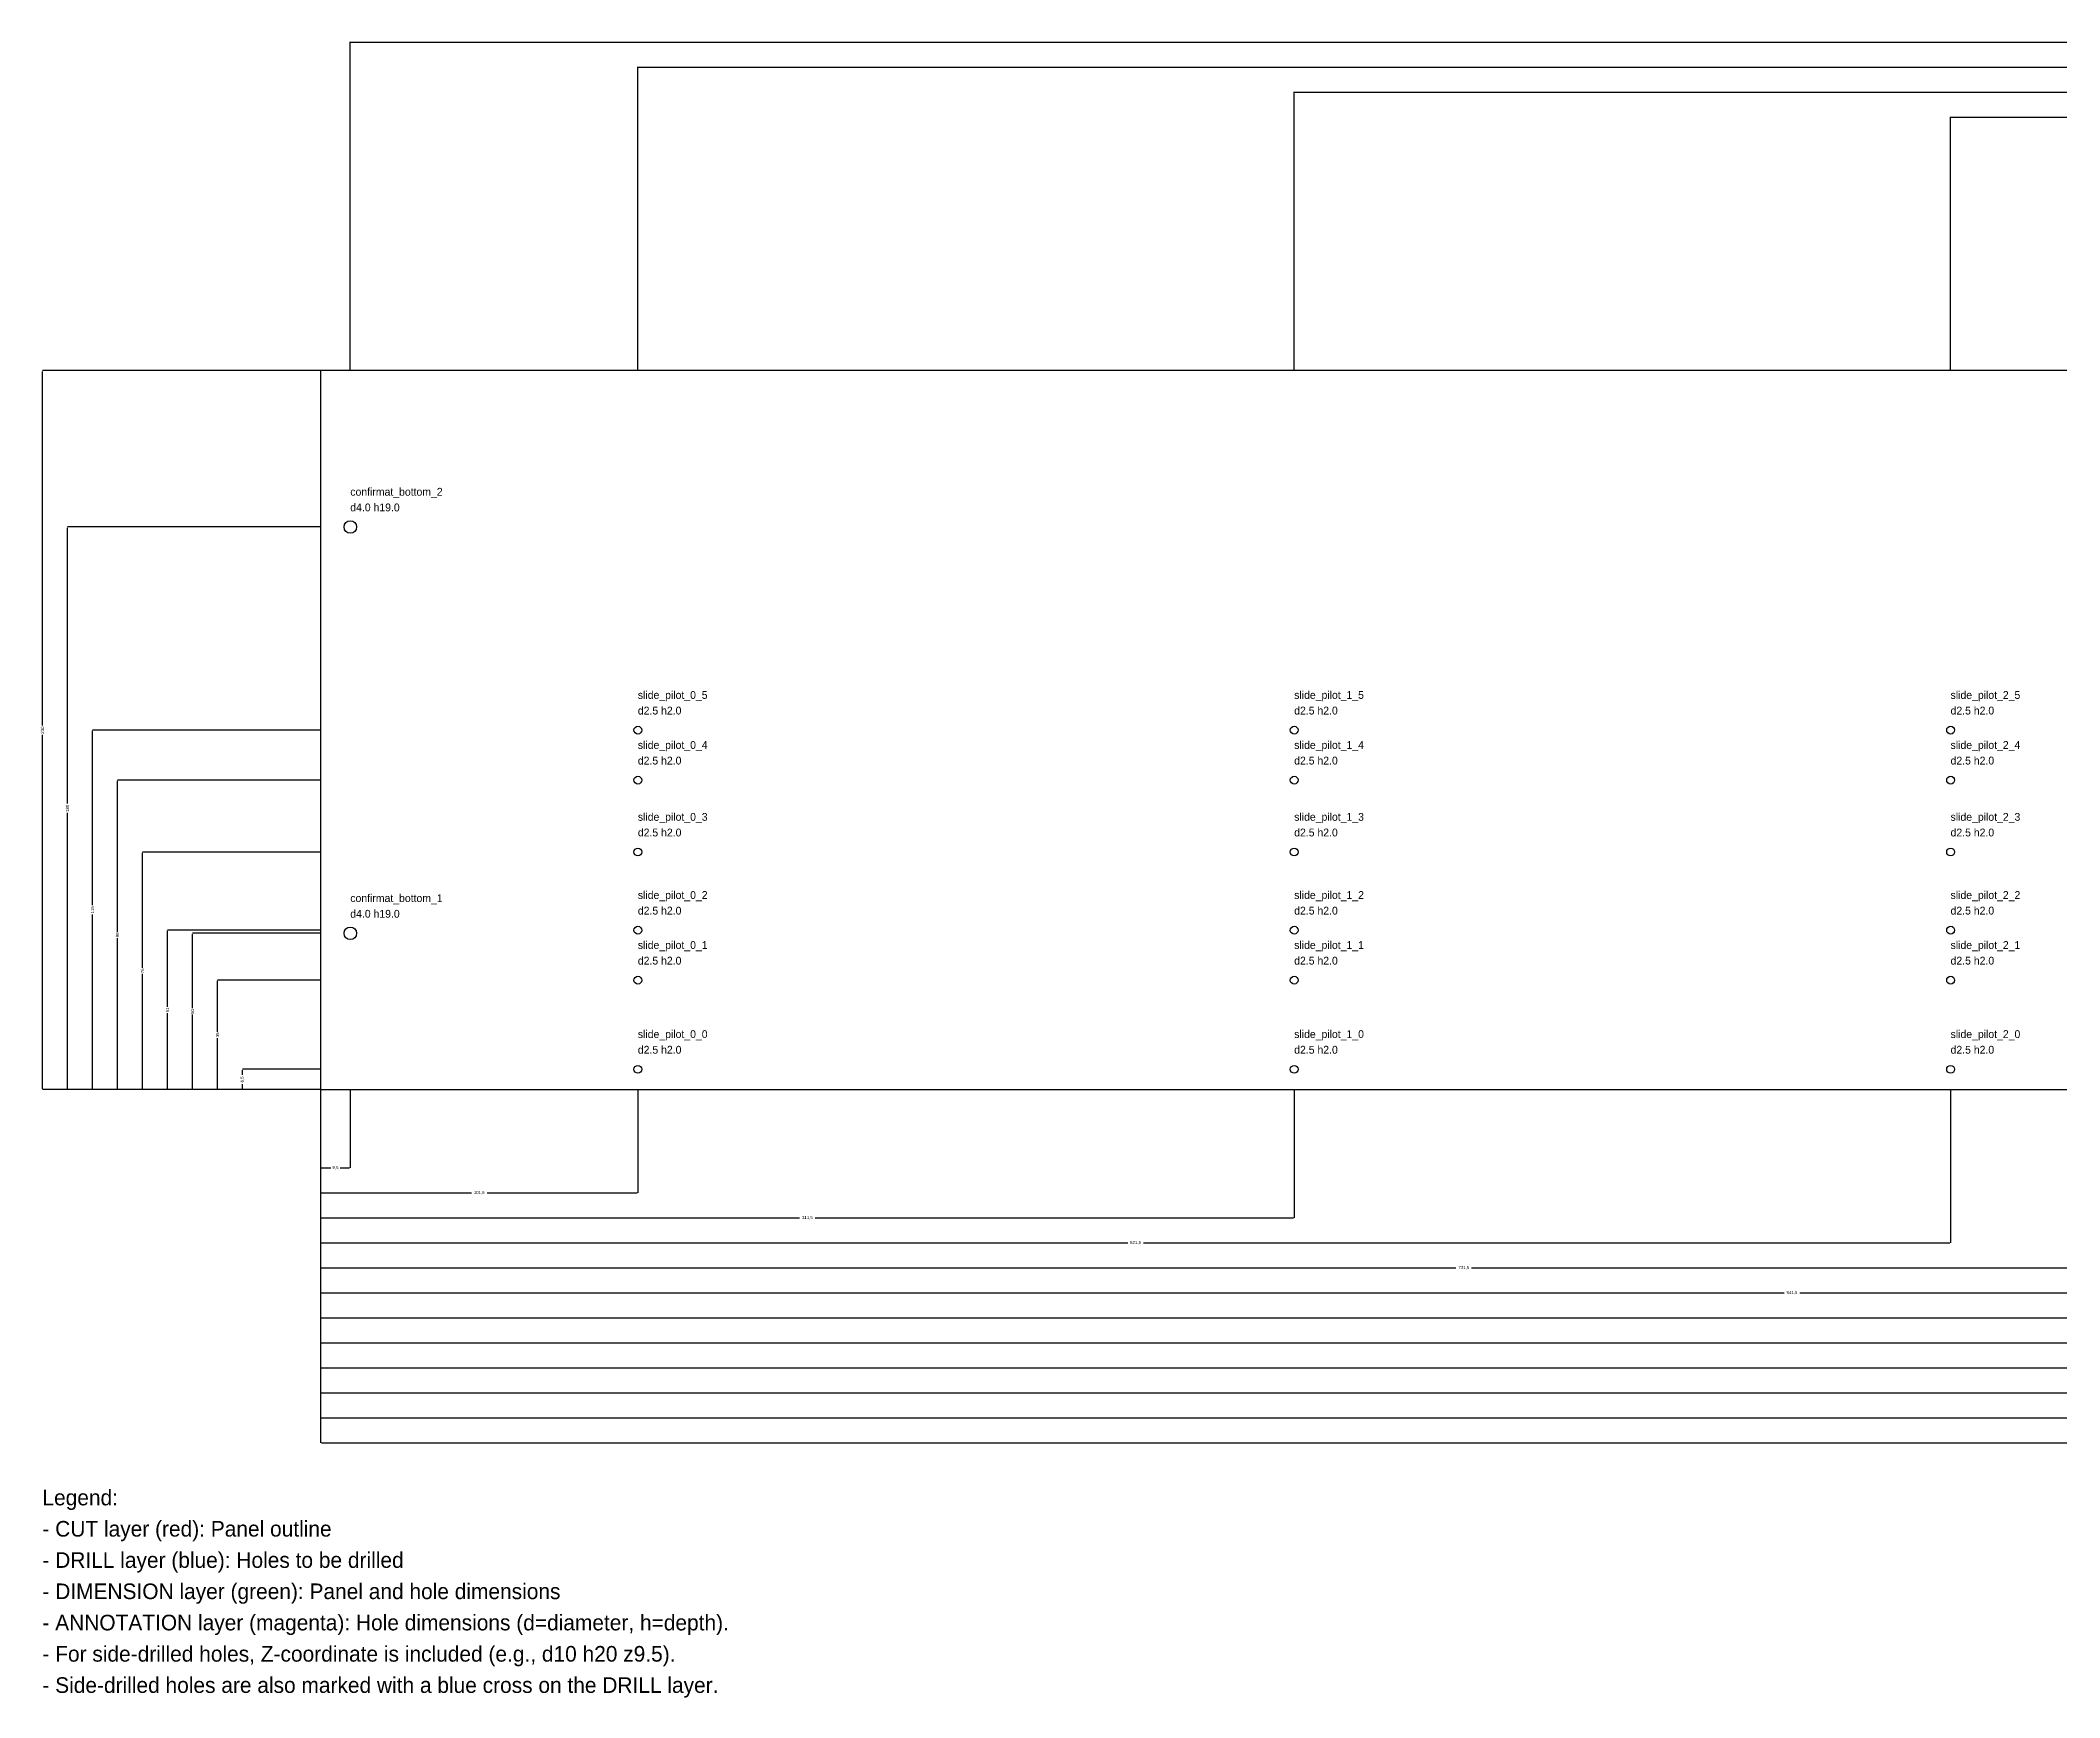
# Model space of a CAD drawing. Header units: millimetres. Extents: x -90 to 2551, y -195 to 364.
# Drawn here: x -90 to 556, y -195 to 336 of the extents above; entities that cross this region are included whole.
import ezdxf

# ---------------------------------------------------------------- set-up
doc = ezdxf.new("R2010")
doc.units = ezdxf.units.MM
for name, color, linetype in [('ANNOTATION', 6, 'Continuous'), ('CUT', 1, 'Continuous'), ('DIMENSION', 3, 'Continuous')]:
    doc.layers.add(name, color=color, linetype=linetype)
doc.dimstyles.get("Standard").update_dxf_attribs({"dimtxt": 2.5, "dimasz": 2.5, "dimexe": 1.25, "dimexo": 0.625, "dimtad": 1, "dimtxsty": 'Standard', "dimcen": 2.5, "dimazin": 3, "dimtfac": 1, "dimtmove": 0, "dimatfit": 3})

# ---------------------------------------------------------------- blocks, each defined once
blk = doc.blocks.new('_CLOSEDFILLED')
at = {"color": 0, "linetype": 'ByBlock'}
blk.add_solid([(-1, 0.2), (0, 0), (-1, -0.2)], dxfattribs=at)
blk = doc.blocks.new('*D0')
for p, q in [((0, 0), (0, -25)), ((9.5, 0), (9.5, -25)), ((0.25, -25), (3.25, -25)), ((6.25, -25), (9.25, -25))]:
    blk.add_line(p, q)
at = {"layer": 'Defpoints'}
for p in [(0, 0), (9.5, 0), (0, -25)]:
    blk.add_point(p, dxfattribs=at)
at = {"layer": 'DIMENSION', "xscale": 0.25, "yscale": 0.25, "rotation": 180}
blk.add_blockref('_CLOSEDFILLED', (0, -25), dxfattribs=at)
at = {"layer": 'DIMENSION', "xscale": 0.25, "yscale": 0.25}
blk.add_blockref('_CLOSEDFILLED', (9.5, -25), dxfattribs=at)
at = {"layer": 'DIMENSION', "insert": (4.75, -25), "char_height": 1, "attachment_point": 5}
blk.add_mtext('9,5', dxfattribs=at)
blk = doc.blocks.new('*D2')
for p, q in [((0, 0), (0, -33)), ((101.5, 0), (101.5, -33)), ((0.25, -33), (48.25, -33)), ((53.25, -33), (101.25, -33))]:
    blk.add_line(p, q)
at = {"layer": 'Defpoints'}
for p in [(0, 0), (101.5, 0), (0, -33)]:
    blk.add_point(p, dxfattribs=at)
at = {"layer": 'DIMENSION', "xscale": 0.25, "yscale": 0.25, "rotation": 180}
blk.add_blockref('_CLOSEDFILLED', (0, -33), dxfattribs=at)
at = {"layer": 'DIMENSION', "xscale": 0.25, "yscale": 0.25}
blk.add_blockref('_CLOSEDFILLED', (101.5, -33), dxfattribs=at)
at = {"layer": 'DIMENSION', "insert": (50.75, -33), "char_height": 1, "attachment_point": 5}
blk.add_mtext('101,5', dxfattribs=at)
blk = doc.blocks.new('*D3')
for p, q in [((0, 0), (0, -41)), ((311.5, 0), (311.5, -41)), ((0.25, -41), (153.25, -41)), ((158.25, -41), (311.25, -41))]:
    blk.add_line(p, q)
at = {"layer": 'Defpoints'}
for p in [(0, 0), (311.5, 0), (0, -41)]:
    blk.add_point(p, dxfattribs=at)
at = {"layer": 'DIMENSION', "xscale": 0.25, "yscale": 0.25, "rotation": 180}
blk.add_blockref('_CLOSEDFILLED', (0, -41), dxfattribs=at)
at = {"layer": 'DIMENSION', "xscale": 0.25, "yscale": 0.25}
blk.add_blockref('_CLOSEDFILLED', (311.5, -41), dxfattribs=at)
at = {"layer": 'DIMENSION', "insert": (155.75, -41), "char_height": 1, "attachment_point": 5}
blk.add_mtext('311,5', dxfattribs=at)
blk = doc.blocks.new('*D4')
for p, q in [((0, 0), (0, -49)), ((521.5, 0), (521.5, -49)), ((0.25, -49), (258.25, -49)), ((263.25, -49), (521.25, -49))]:
    blk.add_line(p, q)
at = {"layer": 'Defpoints'}
for p in [(0, 0), (521.5, 0), (0, -49)]:
    blk.add_point(p, dxfattribs=at)
at = {"layer": 'DIMENSION', "xscale": 0.25, "yscale": 0.25, "rotation": 180}
blk.add_blockref('_CLOSEDFILLED', (0, -49), dxfattribs=at)
at = {"layer": 'DIMENSION', "xscale": 0.25, "yscale": 0.25}
blk.add_blockref('_CLOSEDFILLED', (521.5, -49), dxfattribs=at)
at = {"layer": 'DIMENSION', "insert": (260.75, -49), "char_height": 1, "attachment_point": 5}
blk.add_mtext('521,5', dxfattribs=at)
blk = doc.blocks.new('*D5')
for p, q in [((0, 0), (0, -57)), ((731.5, 0), (731.5, -57)), ((0.25, -57), (363.25, -57)), ((368.25, -57), (731.25, -57))]:
    blk.add_line(p, q)
at = {"layer": 'Defpoints'}
for p in [(0, 0), (731.5, 0), (0, -57)]:
    blk.add_point(p, dxfattribs=at)
at = {"layer": 'DIMENSION', "xscale": 0.25, "yscale": 0.25, "rotation": 180}
blk.add_blockref('_CLOSEDFILLED', (0, -57), dxfattribs=at)
at = {"layer": 'DIMENSION', "xscale": 0.25, "yscale": 0.25}
blk.add_blockref('_CLOSEDFILLED', (731.5, -57), dxfattribs=at)
at = {"layer": 'DIMENSION', "insert": (365.75, -57), "char_height": 1, "attachment_point": 5}
blk.add_mtext('731,5', dxfattribs=at)
blk = doc.blocks.new('*D6')
for p, q in [((0, 0), (0, -65)), ((941.5, 0), (941.5, -65)), ((0.25, -65), (468.25, -65)), ((473.25, -65), (941.25, -65))]:
    blk.add_line(p, q)
at = {"layer": 'Defpoints'}
for p in [(0, 0), (941.5, 0), (0, -65)]:
    blk.add_point(p, dxfattribs=at)
at = {"layer": 'DIMENSION', "xscale": 0.25, "yscale": 0.25, "rotation": 180}
blk.add_blockref('_CLOSEDFILLED', (0, -65), dxfattribs=at)
at = {"layer": 'DIMENSION', "xscale": 0.25, "yscale": 0.25}
blk.add_blockref('_CLOSEDFILLED', (941.5, -65), dxfattribs=at)
at = {"layer": 'DIMENSION', "insert": (470.75, -65), "char_height": 1, "attachment_point": 5}
blk.add_mtext('941,5', dxfattribs=at)
blk = doc.blocks.new('*D7')
for p, q in [((0, 0), (0, -73)), ((1151.5, 0), (1151.5, -73)), ((0.25, -73), (572.75, -73)), ((578.75, -73), (1151.25, -73))]:
    blk.add_line(p, q)
at = {"layer": 'Defpoints'}
for p in [(0, 0), (1151.5, 0), (0, -73)]:
    blk.add_point(p, dxfattribs=at)
at = {"layer": 'DIMENSION', "xscale": 0.25, "yscale": 0.25, "rotation": 180}
blk.add_blockref('_CLOSEDFILLED', (0, -73), dxfattribs=at)
at = {"layer": 'DIMENSION', "xscale": 0.25, "yscale": 0.25}
blk.add_blockref('_CLOSEDFILLED', (1151.5, -73), dxfattribs=at)
at = {"layer": 'DIMENSION', "insert": (575.75, -73), "char_height": 1, "attachment_point": 5}
blk.add_mtext('1151,5', dxfattribs=at)
blk = doc.blocks.new('*D8')
for p, q in [((0, 0), (0, -81)), ((1298.5, 0), (1298.5, -81)), ((0.25, -81), (646.25, -81)), ((652.25, -81), (1298.25, -81))]:
    blk.add_line(p, q)
at = {"layer": 'Defpoints'}
for p in [(0, 0), (1298.5, 0), (0, -81)]:
    blk.add_point(p, dxfattribs=at)
at = {"layer": 'DIMENSION', "xscale": 0.25, "yscale": 0.25, "rotation": 180}
blk.add_blockref('_CLOSEDFILLED', (0, -81), dxfattribs=at)
at = {"layer": 'DIMENSION', "xscale": 0.25, "yscale": 0.25}
blk.add_blockref('_CLOSEDFILLED', (1298.5, -81), dxfattribs=at)
at = {"layer": 'DIMENSION', "insert": (649.25, -81), "char_height": 1, "attachment_point": 5}
blk.add_mtext('1298,5', dxfattribs=at)
blk = doc.blocks.new('*D9')
for p, q in [((0, 0), (0, -89)), ((1629.17, 0), (1629.17, -89)), ((0.25, -89), (811.085, -89)), ((818.085, -89), (1628.92, -89))]:
    blk.add_line(p, q)
at = {"layer": 'Defpoints'}
for p in [(0, 0), (1629.17, 0), (0, -89)]:
    blk.add_point(p, dxfattribs=at)
at = {"layer": 'DIMENSION', "xscale": 0.25, "yscale": 0.25, "rotation": 180}
blk.add_blockref('_CLOSEDFILLED', (0, -89), dxfattribs=at)
at = {"layer": 'DIMENSION', "xscale": 0.25, "yscale": 0.25}
blk.add_blockref('_CLOSEDFILLED', (1629.17, -89), dxfattribs=at)
at = {"layer": 'DIMENSION', "insert": (814.585, -89), "char_height": 1, "attachment_point": 5}
blk.add_mtext('1629,17', dxfattribs=at)
blk = doc.blocks.new('*D10')
for p, q in [((0, 0), (0, -97)), ((1959.83, 0), (1959.83, -97)), ((0.25, -97), (976.415, -97)), ((983.415, -97), (1959.58, -97))]:
    blk.add_line(p, q)
at = {"layer": 'Defpoints'}
for p in [(0, 0), (1959.83, 0), (0, -97)]:
    blk.add_point(p, dxfattribs=at)
at = {"layer": 'DIMENSION', "xscale": 0.25, "yscale": 0.25, "rotation": 180}
blk.add_blockref('_CLOSEDFILLED', (0, -97), dxfattribs=at)
at = {"layer": 'DIMENSION', "xscale": 0.25, "yscale": 0.25}
blk.add_blockref('_CLOSEDFILLED', (1959.83, -97), dxfattribs=at)
at = {"layer": 'DIMENSION', "insert": (979.915, -97), "char_height": 1, "attachment_point": 5}
blk.add_mtext('1959,83', dxfattribs=at)
blk = doc.blocks.new('*D11')
for p, q in [((0, 0), (0, -105)), ((2290.5, 0), (2290.5, -105)), ((0.25, -105), (1142.25, -105)), ((1148.25, -105), (2290.25, -105))]:
    blk.add_line(p, q)
at = {"layer": 'Defpoints'}
for p in [(0, 0), (2290.5, 0), (0, -105)]:
    blk.add_point(p, dxfattribs=at)
at = {"layer": 'DIMENSION', "xscale": 0.25, "yscale": 0.25, "rotation": 180}
blk.add_blockref('_CLOSEDFILLED', (0, -105), dxfattribs=at)
at = {"layer": 'DIMENSION', "xscale": 0.25, "yscale": 0.25}
blk.add_blockref('_CLOSEDFILLED', (2290.5, -105), dxfattribs=at)
at = {"layer": 'DIMENSION', "insert": (1145.25, -105), "char_height": 1, "attachment_point": 5}
blk.add_mtext('2290,5', dxfattribs=at)
blk = doc.blocks.new('*D12')
for p, q in [((0, 0), (0, -113)), ((2300, 0), (2300, -113)), ((0.25, -113), (1148, -113)), ((1152, -113), (2299.75, -113))]:
    blk.add_line(p, q)
at = {"layer": 'Defpoints'}
for p in [(0, 0), (2300, 0), (0, -113)]:
    blk.add_point(p, dxfattribs=at)
at = {"layer": 'DIMENSION', "xscale": 0.25, "yscale": 0.25, "rotation": 180}
blk.add_blockref('_CLOSEDFILLED', (0, -113), dxfattribs=at)
at = {"layer": 'DIMENSION', "xscale": 0.25, "yscale": 0.25}
blk.add_blockref('_CLOSEDFILLED', (2300, -113), dxfattribs=at)
at = {"layer": 'DIMENSION', "insert": (1150, -113), "char_height": 1, "attachment_point": 5}
blk.add_mtext('2300', dxfattribs=at)
blk = doc.blocks.new('*D20')
for p, q in [((1407.75, 311), (521.25, 311)), ((521.5, 230), (521.5, 311)), ((2300.25, 311), (1413.75, 311)), ((2300, 230), (2300, 311))]:
    blk.add_line(p, q)
at = {"layer": 'Defpoints'}
for p in [(2300, 311), (521.5, 230), (2300, 230)]:
    blk.add_point(p, dxfattribs=at)
at = {"layer": 'DIMENSION', "xscale": 0.25, "yscale": 0.25}
blk.add_blockref('_CLOSEDFILLED', (521.5, 311), dxfattribs=at)
at = {"layer": 'DIMENSION', "xscale": 0.25, "yscale": 0.25, "rotation": 180}
blk.add_blockref('_CLOSEDFILLED', (2300, 311), dxfattribs=at)
at = {"layer": 'DIMENSION', "insert": (1410.75, 311), "char_height": 1, "attachment_point": 5}
blk.add_mtext('1778,5', dxfattribs=at)
blk = doc.blocks.new('*D21')
for p, q in [((1302.75, 319), (311.25, 319)), ((311.5, 230), (311.5, 319)), ((2300.25, 319), (1308.75, 319)), ((2300, 230), (2300, 319))]:
    blk.add_line(p, q)
at = {"layer": 'Defpoints'}
for p in [(2300, 319), (311.5, 230), (2300, 230)]:
    blk.add_point(p, dxfattribs=at)
at = {"layer": 'DIMENSION', "xscale": 0.25, "yscale": 0.25}
blk.add_blockref('_CLOSEDFILLED', (311.5, 319), dxfattribs=at)
at = {"layer": 'DIMENSION', "xscale": 0.25, "yscale": 0.25, "rotation": 180}
blk.add_blockref('_CLOSEDFILLED', (2300, 319), dxfattribs=at)
at = {"layer": 'DIMENSION', "insert": (1305.75, 319), "char_height": 1, "attachment_point": 5}
blk.add_mtext('1988,5', dxfattribs=at)
blk = doc.blocks.new('*D22')
for p, q in [((1197.75, 327), (101.25, 327)), ((101.5, 230), (101.5, 327)), ((2300.25, 327), (1203.75, 327)), ((2300, 230), (2300, 327))]:
    blk.add_line(p, q)
at = {"layer": 'Defpoints'}
for p in [(2300, 327), (101.5, 230), (2300, 230)]:
    blk.add_point(p, dxfattribs=at)
at = {"layer": 'DIMENSION', "xscale": 0.25, "yscale": 0.25}
blk.add_blockref('_CLOSEDFILLED', (101.5, 327), dxfattribs=at)
at = {"layer": 'DIMENSION', "xscale": 0.25, "yscale": 0.25, "rotation": 180}
blk.add_blockref('_CLOSEDFILLED', (2300, 327), dxfattribs=at)
at = {"layer": 'DIMENSION', "insert": (1200.75, 327), "char_height": 1, "attachment_point": 5}
blk.add_mtext('2198,5', dxfattribs=at)
blk = doc.blocks.new('*D23')
for p, q in [((1151.75, 335), (9.25, 335)), ((9.5, 230), (9.5, 335)), ((2300.25, 335), (1157.75, 335)), ((2300, 230), (2300, 335))]:
    blk.add_line(p, q)
at = {"layer": 'Defpoints'}
for p in [(2300, 335), (9.5, 230), (2300, 230)]:
    blk.add_point(p, dxfattribs=at)
at = {"layer": 'DIMENSION', "xscale": 0.25, "yscale": 0.25}
blk.add_blockref('_CLOSEDFILLED', (9.5, 335), dxfattribs=at)
at = {"layer": 'DIMENSION', "xscale": 0.25, "yscale": 0.25, "rotation": 180}
blk.add_blockref('_CLOSEDFILLED', (2300, 335), dxfattribs=at)
at = {"layer": 'DIMENSION', "insert": (1154.75, 335), "char_height": 1, "attachment_point": 5}
blk.add_mtext('2290,5', dxfattribs=at)
blk = doc.blocks.new('*D24')
for p, q in [((0, 6.5), (-25, 6.5)), ((-25, 4.75), (-25, 6.25)), ((-25, 0.25), (-25, 1.75)), ((0, 0), (-25, 0))]:
    blk.add_line(p, q)
at = {"layer": 'Defpoints'}
for p in [(0, 6.5), (-25, 0), (0, 0)]:
    blk.add_point(p, dxfattribs=at)
at = {"layer": 'DIMENSION', "xscale": 0.25, "yscale": 0.25}
for p, rotation in [((-25, 6.5), 90), ((-25, 0), 270)]:
    blk.add_blockref('_CLOSEDFILLED', p, dxfattribs=dict(at, rotation=rotation))
at = {"layer": 'DIMENSION', "insert": (-25, 3.25), "char_height": 1, "attachment_point": 5, "rotation": 90}
blk.add_mtext('6,5', dxfattribs=at)
blk = doc.blocks.new('*D25')
for p, q in [((0, 35), (-33, 35)), ((-33, 18.5), (-33, 34.75)), ((-33, 0.25), (-33, 16.5)), ((0, 0), (-33, 0))]:
    blk.add_line(p, q)
at = {"layer": 'Defpoints'}
for p in [(0, 35), (-33, 0), (0, 0)]:
    blk.add_point(p, dxfattribs=at)
at = {"layer": 'DIMENSION', "xscale": 0.25, "yscale": 0.25}
for p, rotation in [((-33, 35), 90), ((-33, 0), 270)]:
    blk.add_blockref('_CLOSEDFILLED', p, dxfattribs=dict(at, rotation=rotation))
at = {"layer": 'DIMENSION', "insert": (-33, 17.5), "char_height": 1, "attachment_point": 5, "rotation": 90}
blk.add_mtext('35', dxfattribs=at)
blk = doc.blocks.new('*D26')
for p, q in [((0, 50), (-41, 50)), ((-41, 26), (-41, 49.75)), ((-41, 0.25), (-41, 24)), ((0, 0), (-41, 0))]:
    blk.add_line(p, q)
at = {"layer": 'Defpoints'}
for p in [(0, 50), (-41, 0), (0, 0)]:
    blk.add_point(p, dxfattribs=at)
at = {"layer": 'DIMENSION', "xscale": 0.25, "yscale": 0.25}
for p, rotation in [((-41, 50), 90), ((-41, 0), 270)]:
    blk.add_blockref('_CLOSEDFILLED', p, dxfattribs=dict(at, rotation=rotation))
at = {"layer": 'DIMENSION', "insert": (-41, 25), "char_height": 1, "attachment_point": 5, "rotation": 90}
blk.add_mtext('50', dxfattribs=at)
blk = doc.blocks.new('*D27')
for p, q in [((0, 51), (-49, 51)), ((-49, 26.5), (-49, 50.75)), ((-49, 0.25), (-49, 24.5)), ((0, 0), (-49, 0))]:
    blk.add_line(p, q)
at = {"layer": 'Defpoints'}
for p in [(0, 51), (-49, 0), (0, 0)]:
    blk.add_point(p, dxfattribs=at)
at = {"layer": 'DIMENSION', "xscale": 0.25, "yscale": 0.25}
for p, rotation in [((-49, 51), 90), ((-49, 0), 270)]:
    blk.add_blockref('_CLOSEDFILLED', p, dxfattribs=dict(at, rotation=rotation))
at = {"layer": 'DIMENSION', "insert": (-49, 25.5), "char_height": 1, "attachment_point": 5, "rotation": 90}
blk.add_mtext('51', dxfattribs=at)
blk = doc.blocks.new('*D28')
for p, q in [((0, 76), (-57, 76)), ((-57, 39), (-57, 75.75)), ((-57, 0.25), (-57, 37)), ((0, 0), (-57, 0))]:
    blk.add_line(p, q)
at = {"layer": 'Defpoints'}
for p in [(0, 76), (-57, 0), (0, 0)]:
    blk.add_point(p, dxfattribs=at)
at = {"layer": 'DIMENSION', "xscale": 0.25, "yscale": 0.25}
for p, rotation in [((-57, 76), 90), ((-57, 0), 270)]:
    blk.add_blockref('_CLOSEDFILLED', p, dxfattribs=dict(at, rotation=rotation))
at = {"layer": 'DIMENSION', "insert": (-57, 38), "char_height": 1, "attachment_point": 5, "rotation": 90}
blk.add_mtext('76', dxfattribs=at)
blk = doc.blocks.new('*D29')
for p, q in [((0, 99), (-65, 99)), ((-65, 50.5), (-65, 98.75)), ((-65, 0.25), (-65, 48.5)), ((0, 0), (-65, 0))]:
    blk.add_line(p, q)
at = {"layer": 'Defpoints'}
for p in [(0, 99), (-65, 0), (0, 0)]:
    blk.add_point(p, dxfattribs=at)
at = {"layer": 'DIMENSION', "xscale": 0.25, "yscale": 0.25}
for p, rotation in [((-65, 99), 90), ((-65, 0), 270)]:
    blk.add_blockref('_CLOSEDFILLED', p, dxfattribs=dict(at, rotation=rotation))
at = {"layer": 'DIMENSION', "insert": (-65, 49.5), "char_height": 1, "attachment_point": 5, "rotation": 90}
blk.add_mtext('99', dxfattribs=at)
blk = doc.blocks.new('*D30')
for p, q in [((0, 115), (-73, 115)), ((-73, 59), (-73, 114.75)), ((-73, 0.25), (-73, 56)), ((0, 0), (-73, 0))]:
    blk.add_line(p, q)
at = {"layer": 'Defpoints'}
for p in [(0, 115), (-73, 0), (0, 0)]:
    blk.add_point(p, dxfattribs=at)
at = {"layer": 'DIMENSION', "xscale": 0.25, "yscale": 0.25}
for p, rotation in [((-73, 115), 90), ((-73, 0), 270)]:
    blk.add_blockref('_CLOSEDFILLED', p, dxfattribs=dict(at, rotation=rotation))
at = {"layer": 'DIMENSION', "insert": (-73, 57.5), "char_height": 1, "attachment_point": 5, "rotation": 90}
blk.add_mtext('115', dxfattribs=at)
blk = doc.blocks.new('*D31')
for p, q in [((0, 180), (-81, 180)), ((-81, 91.5), (-81, 179.75)), ((-81, 0.25), (-81, 88.5)), ((0, 0), (-81, 0))]:
    blk.add_line(p, q)
at = {"layer": 'Defpoints'}
for p in [(0, 180), (-81, 0), (0, 0)]:
    blk.add_point(p, dxfattribs=at)
at = {"layer": 'DIMENSION', "xscale": 0.25, "yscale": 0.25}
for p, rotation in [((-81, 180), 90), ((-81, 0), 270)]:
    blk.add_blockref('_CLOSEDFILLED', p, dxfattribs=dict(at, rotation=rotation))
at = {"layer": 'DIMENSION', "insert": (-81, 90), "char_height": 1, "attachment_point": 5, "rotation": 90}
blk.add_mtext('180', dxfattribs=at)
blk = doc.blocks.new('*D32')
for p, q in [((0, 230), (-89, 230)), ((-89, 116.5), (-89, 229.75)), ((-89, 0.25), (-89, 113.5)), ((0, 0), (-89, 0))]:
    blk.add_line(p, q)
at = {"layer": 'Defpoints'}
for p in [(0, 230), (-89, 0), (0, 0)]:
    blk.add_point(p, dxfattribs=at)
at = {"layer": 'DIMENSION', "xscale": 0.25, "yscale": 0.25}
for p, rotation in [((-89, 230), 90), ((-89, 0), 270)]:
    blk.add_blockref('_CLOSEDFILLED', p, dxfattribs=dict(at, rotation=rotation))
at = {"layer": 'DIMENSION', "insert": (-89, 115), "char_height": 1, "attachment_point": 5, "rotation": 90}
blk.add_mtext('230', dxfattribs=at)

msp = doc.modelspace()

# ---------------------------------------------------------------- linework, layer by layer
at = {"layer": 'CUT'}
for p, q in [((2300, 230), (0, 230)), ((0, 230), (0, 0)), ((7.65224, 180.765), (8.08579, 181.414)), ((8.08579, 181.414), (8.73463, 181.848)), ((8.73463, 181.848), (9.5, 182)), ((9.5, 182), (10.2654, 181.848)), ((10.2654, 181.848), (10.9142, 181.414)), ((10.9142, 181.414), (11.3478, 180.765)), ((7.5, 180), (7.65224, 180.765)), ((7.65224, 179.235), (7.5, 180)), ((8.08579, 178.586), (7.65224, 179.235)), ((8.73463, 178.152), (8.08579, 178.586)), ((9.5, 178), (8.73463, 178.152)), ((10.2654, 178.152), (9.5, 178)), ((10.9142, 178.586), (10.2654, 178.152)), ((11.3478, 179.235), (10.9142, 178.586)), ((11.3478, 180.765), (11.5, 180)), ((11.5, 180), (11.3478, 179.235)), ((100.25, 115), (100.345, 115.478)), ((100.345, 114.522), (100.25, 115)), ((100.345, 115.478), (100.616, 115.884)), ((100.616, 114.116), (100.345, 114.522)), ((100.616, 115.884), (101.022, 116.155)), ((101.022, 113.845), (100.616, 114.116)), ((101.022, 116.155), (101.5, 116.25)), ((101.5, 113.75), (101.022, 113.845)), ((101.5, 116.25), (101.978, 116.155)), ((101.978, 113.845), (101.5, 113.75)), ((101.978, 116.155), (102.384, 115.884)), ((102.384, 114.116), (101.978, 113.845)), ((102.384, 115.884), (102.655, 115.478)), ((102.655, 114.522), (102.384, 114.116)), ((102.655, 115.478), (102.75, 115)), ((102.75, 115), (102.655, 114.522)), ((310.25, 115), (310.345, 115.478)), ((310.345, 114.522), (310.25, 115)), ((310.345, 115.478), (310.616, 115.884)), ((310.616, 114.116), (310.345, 114.522)), ((310.616, 115.884), (311.022, 116.155)), ((311.022, 113.845), (310.616, 114.116)), ((311.022, 116.155), (311.5, 116.25)), ((311.5, 113.75), (311.022, 113.845)), ((311.5, 116.25), (311.978, 116.155)), ((311.978, 113.845), (311.5, 113.75)), ((311.978, 116.155), (312.384, 115.884)), ((312.384, 114.116), (311.978, 113.845)), ((312.384, 115.884), (312.655, 115.478)), ((312.655, 114.522), (312.384, 114.116)), ((312.655, 115.478), (312.75, 115)), ((312.75, 115), (312.655, 114.522)), ((520.25, 115), (520.345, 115.478)), ((520.345, 114.522), (520.25, 115)), ((520.345, 115.478), (520.616, 115.884)), ((520.616, 114.116), (520.345, 114.522)), ((520.616, 115.884), (521.022, 116.155)), ((521.022, 113.845), (520.616, 114.116)), ((521.022, 116.155), (521.5, 116.25)), ((521.5, 113.75), (521.022, 113.845)), ((521.5, 116.25), (521.978, 116.155)), ((521.978, 113.845), (521.5, 113.75)), ((521.978, 116.155), (522.384, 115.884)), ((522.384, 114.116), (521.978, 113.845)), ((522.384, 115.884), (522.655, 115.478)), ((522.655, 114.522), (522.384, 114.116)), ((522.655, 115.478), (522.75, 115)), ((522.75, 115), (522.655, 114.522)), ((100.25, 99), (100.345, 99.4784)), ((100.345, 98.5216), (100.25, 99)), ((100.345, 99.4784), (100.616, 99.8839)), ((100.616, 98.1161), (100.345, 98.5216)), ((100.616, 99.8839), (101.022, 100.155)), ((101.022, 97.8451), (100.616, 98.1161)), ((101.022, 100.155), (101.5, 100.25)), ((101.5, 97.75), (101.022, 97.8451)), ((101.5, 100.25), (101.978, 100.155)), ((101.978, 97.8451), (101.5, 97.75)), ((101.978, 100.155), (102.384, 99.8839)), ((102.384, 98.1161), (101.978, 97.8451)), ((102.384, 99.8839), (102.655, 99.4784)), ((102.655, 98.5216), (102.384, 98.1161)), ((102.655, 99.4784), (102.75, 99)), ((102.75, 99), (102.655, 98.5216)), ((310.25, 99), (310.345, 99.4784)), ((310.345, 98.5216), (310.25, 99)), ((310.345, 99.4784), (310.616, 99.8839)), ((310.616, 98.1161), (310.345, 98.5216)), ((310.616, 99.8839), (311.022, 100.155)), ((311.022, 97.8451), (310.616, 98.1161)), ((311.022, 100.155), (311.5, 100.25)), ((311.5, 97.75), (311.022, 97.8451)), ((311.5, 100.25), (311.978, 100.155)), ((311.978, 97.8451), (311.5, 97.75)), ((311.978, 100.155), (312.384, 99.8839)), ((312.384, 98.1161), (311.978, 97.8451)), ((312.384, 99.8839), (312.655, 99.4784)), ((312.655, 98.5216), (312.384, 98.1161)), ((312.655, 99.4784), (312.75, 99)), ((312.75, 99), (312.655, 98.5216)), ((520.25, 99), (520.345, 99.4784)), ((520.345, 98.5216), (520.25, 99)), ((520.345, 99.4784), (520.616, 99.8839)), ((520.616, 98.1161), (520.345, 98.5216)), ((520.616, 99.8839), (521.022, 100.155)), ((521.022, 97.8451), (520.616, 98.1161)), ((521.022, 100.155), (521.5, 100.25)), ((521.5, 97.75), (521.022, 97.8451)), ((521.5, 100.25), (521.978, 100.155)), ((521.978, 97.8451), (521.5, 97.75)), ((521.978, 100.155), (522.384, 99.8839)), ((522.384, 98.1161), (521.978, 97.8451)), ((522.384, 99.8839), (522.655, 99.4784)), ((522.655, 98.5216), (522.384, 98.1161)), ((522.655, 99.4784), (522.75, 99)), ((522.75, 99), (522.655, 98.5216)), ((100.25, 76), (100.345, 76.4784)), ((100.345, 75.5216), (100.25, 76)), ((100.345, 76.4784), (100.616, 76.8839)), ((100.616, 75.1161), (100.345, 75.5216)), ((100.616, 76.8839), (101.022, 77.1548)), ((101.022, 74.8451), (100.616, 75.1161)), ((101.022, 77.1548), (101.5, 77.25)), ((101.5, 74.75), (101.022, 74.8451)), ((101.5, 77.25), (101.978, 77.1548)), ((101.978, 74.8451), (101.5, 74.75)), ((101.978, 77.1548), (102.384, 76.8839)), ((102.384, 75.1161), (101.978, 74.8451)), ((102.384, 76.8839), (102.655, 76.4784)), ((102.655, 75.5216), (102.384, 75.1161)), ((102.655, 76.4784), (102.75, 76)), ((102.75, 76), (102.655, 75.5216)), ((310.25, 76), (310.345, 76.4784)), ((310.345, 75.5216), (310.25, 76)), ((310.345, 76.4784), (310.616, 76.8839)), ((310.616, 75.1161), (310.345, 75.5216)), ((310.616, 76.8839), (311.022, 77.1548)), ((311.022, 74.8451), (310.616, 75.1161)), ((311.022, 77.1548), (311.5, 77.25)), ((311.5, 74.75), (311.022, 74.8451)), ((311.5, 77.25), (311.978, 77.1548)), ((311.978, 74.8451), (311.5, 74.75)), ((311.978, 77.1548), (312.384, 76.8839)), ((312.384, 75.1161), (311.978, 74.8451)), ((312.384, 76.8839), (312.655, 76.4784)), ((312.655, 75.5216), (312.384, 75.1161)), ((312.655, 76.4784), (312.75, 76)), ((312.75, 76), (312.655, 75.5216)), ((520.25, 76), (520.345, 76.4784)), ((520.345, 75.5216), (520.25, 76)), ((520.345, 76.4784), (520.616, 76.8839)), ((520.616, 75.1161), (520.345, 75.5216)), ((520.616, 76.8839), (521.022, 77.1548)), ((521.022, 74.8451), (520.616, 75.1161)), ((521.022, 77.1548), (521.5, 77.25)), ((521.5, 74.75), (521.022, 74.8451)), ((521.5, 77.25), (521.978, 77.1548)), ((521.978, 74.8451), (521.5, 74.75)), ((521.978, 77.1548), (522.384, 76.8839)), ((522.384, 75.1161), (521.978, 74.8451)), ((522.384, 76.8839), (522.655, 76.4784)), ((522.655, 75.5216), (522.384, 75.1161)), ((522.655, 76.4784), (522.75, 76)), ((522.75, 76), (522.655, 75.5216)), ((8.08579, 51.4142), (8.73463, 51.8478)), ((8.73463, 51.8478), (9.5, 52)), ((9.5, 52), (10.2654, 51.8478)), ((10.2654, 51.8478), (10.9142, 51.4142)), ((100.345, 51.4784), (100.616, 51.8839)), ((100.616, 51.8839), (101.022, 52.1548)), ((101.022, 52.1548), (101.5, 52.25)), ((101.5, 52.25), (101.978, 52.1548)), ((101.978, 52.1548), (102.384, 51.8839)), ((102.384, 51.8839), (102.655, 51.4784)), ((310.345, 51.4784), (310.616, 51.8839)), ((310.616, 51.8839), (311.022, 52.1548)), ((311.022, 52.1548), (311.5, 52.25)), ((311.5, 52.25), (311.978, 52.1548)), ((311.978, 52.1548), (312.384, 51.8839)), ((312.384, 51.8839), (312.655, 51.4784)), ((520.345, 51.4784), (520.616, 51.8839)), ((520.616, 51.8839), (521.022, 52.1548)), ((521.022, 52.1548), (521.5, 52.25)), ((521.5, 52.25), (521.978, 52.1548)), ((521.978, 52.1548), (522.384, 51.8839)), ((522.384, 51.8839), (522.655, 51.4784)), ((7.5, 50), (7.65224, 50.7654)), ((7.65224, 49.2346), (7.5, 50)), ((7.65224, 50.7654), (8.08579, 51.4142)), ((8.08579, 48.5858), (7.65224, 49.2346)), ((8.73463, 48.1522), (8.08579, 48.5858)), ((9.5, 48), (8.73463, 48.1522)), ((10.2654, 48.1522), (9.5, 48)), ((10.9142, 48.5858), (10.2654, 48.1522)), ((10.9142, 51.4142), (11.3478, 50.7654)), ((11.3478, 49.2346), (10.9142, 48.5858)), ((11.3478, 50.7654), (11.5, 50)), ((11.5, 50), (11.3478, 49.2346)), ((100.25, 51), (100.345, 51.4784)), ((100.345, 50.5216), (100.25, 51)), ((100.616, 50.1161), (100.345, 50.5216)), ((101.022, 49.8451), (100.616, 50.1161)), ((101.5, 49.75), (101.022, 49.8451)), ((101.978, 49.8451), (101.5, 49.75)), ((102.384, 50.1161), (101.978, 49.8451)), ((102.655, 50.5216), (102.384, 50.1161)), ((102.655, 51.4784), (102.75, 51)), ((102.75, 51), (102.655, 50.5216)), ((310.25, 51), (310.345, 51.4784)), ((310.345, 50.5216), (310.25, 51)), ((310.616, 50.1161), (310.345, 50.5216)), ((311.022, 49.8451), (310.616, 50.1161)), ((311.5, 49.75), (311.022, 49.8451)), ((311.978, 49.8451), (311.5, 49.75)), ((312.384, 50.1161), (311.978, 49.8451)), ((312.655, 50.5216), (312.384, 50.1161)), ((312.655, 51.4784), (312.75, 51)), ((312.75, 51), (312.655, 50.5216)), ((520.25, 51), (520.345, 51.4784)), ((520.345, 50.5216), (520.25, 51)), ((520.616, 50.1161), (520.345, 50.5216)), ((521.022, 49.8451), (520.616, 50.1161)), ((521.5, 49.75), (521.022, 49.8451)), ((521.978, 49.8451), (521.5, 49.75)), ((522.384, 50.1161), (521.978, 49.8451)), ((522.655, 50.5216), (522.384, 50.1161)), ((522.655, 51.4784), (522.75, 51)), ((522.75, 51), (522.655, 50.5216)), ((100.25, 35), (100.345, 35.4784)), ((100.345, 34.5216), (100.25, 35)), ((100.345, 35.4784), (100.616, 35.8839)), ((100.616, 34.1161), (100.345, 34.5216)), ((100.616, 35.8839), (101.022, 36.1548)), ((101.022, 33.8451), (100.616, 34.1161)), ((101.022, 36.1548), (101.5, 36.25)), ((101.5, 33.75), (101.022, 33.8451)), ((101.5, 36.25), (101.978, 36.1548)), ((101.978, 33.8451), (101.5, 33.75)), ((101.978, 36.1548), (102.384, 35.8839)), ((102.384, 34.1161), (101.978, 33.8451)), ((102.384, 35.8839), (102.655, 35.4784)), ((102.655, 34.5216), (102.384, 34.1161)), ((102.655, 35.4784), (102.75, 35)), ((102.75, 35), (102.655, 34.5216)), ((310.25, 35), (310.345, 35.4784)), ((310.345, 34.5216), (310.25, 35)), ((310.345, 35.4784), (310.616, 35.8839)), ((310.616, 34.1161), (310.345, 34.5216)), ((310.616, 35.8839), (311.022, 36.1548)), ((311.022, 33.8451), (310.616, 34.1161)), ((311.022, 36.1548), (311.5, 36.25)), ((311.5, 33.75), (311.022, 33.8451)), ((311.5, 36.25), (311.978, 36.1548)), ((311.978, 33.8451), (311.5, 33.75)), ((311.978, 36.1548), (312.384, 35.8839)), ((312.384, 34.1161), (311.978, 33.8451)), ((312.384, 35.8839), (312.655, 35.4784)), ((312.655, 34.5216), (312.384, 34.1161)), ((312.655, 35.4784), (312.75, 35)), ((312.75, 35), (312.655, 34.5216)), ((520.25, 35), (520.345, 35.4784)), ((520.345, 34.5216), (520.25, 35)), ((520.345, 35.4784), (520.616, 35.8839)), ((520.616, 34.1161), (520.345, 34.5216)), ((520.616, 35.8839), (521.022, 36.1548)), ((521.022, 33.8451), (520.616, 34.1161)), ((521.022, 36.1548), (521.5, 36.25)), ((521.5, 33.75), (521.022, 33.8451)), ((521.5, 36.25), (521.978, 36.1548)), ((521.978, 33.8451), (521.5, 33.75)), ((521.978, 36.1548), (522.384, 35.8839)), ((522.384, 34.1161), (521.978, 33.8451)), ((522.384, 35.8839), (522.655, 35.4784)), ((522.655, 34.5216), (522.384, 34.1161)), ((522.655, 35.4784), (522.75, 35)), ((522.75, 35), (522.655, 34.5216)), ((100.25, 6.5), (100.345, 6.97835)), ((100.345, 6.02165), (100.25, 6.5)), ((100.345, 6.97835), (100.616, 7.38388)), ((100.616, 7.38388), (101.022, 7.65485)), ((101.022, 7.65485), (101.5, 7.75)), ((101.5, 7.75), (101.978, 7.65485)), ((101.978, 7.65485), (102.384, 7.38388)), ((102.384, 7.38388), (102.655, 6.97835)), ((102.655, 6.97835), (102.75, 6.5)), ((102.75, 6.5), (102.655, 6.02165)), ((310.25, 6.5), (310.345, 6.97835)), ((310.345, 6.02165), (310.25, 6.5)), ((310.345, 6.97835), (310.616, 7.38388)), ((310.616, 7.38388), (311.022, 7.65485)), ((311.022, 7.65485), (311.5, 7.75)), ((311.5, 7.75), (311.978, 7.65485)), ((311.978, 7.65485), (312.384, 7.38388)), ((312.384, 7.38388), (312.655, 6.97835)), ((312.655, 6.97835), (312.75, 6.5)), ((312.75, 6.5), (312.655, 6.02165)), ((520.25, 6.5), (520.345, 6.97835)), ((520.345, 6.02165), (520.25, 6.5)), ((520.345, 6.97835), (520.616, 7.38388)), ((520.616, 7.38388), (521.022, 7.65485)), ((521.022, 7.65485), (521.5, 7.75)), ((521.5, 7.75), (521.978, 7.65485)), ((521.978, 7.65485), (522.384, 7.38388)), ((522.384, 7.38388), (522.655, 6.97835)), ((522.655, 6.97835), (522.75, 6.5)), ((522.75, 6.5), (522.655, 6.02165)), ((0, 0), (2300, 0)), ((100.616, 5.61612), (100.345, 6.02165)), ((101.022, 5.34515), (100.616, 5.61612)), ((101.5, 5.25), (101.022, 5.34515)), ((101.978, 5.34515), (101.5, 5.25)), ((102.384, 5.61612), (101.978, 5.34515)), ((102.655, 6.02165), (102.384, 5.61612)), ((310.616, 5.61612), (310.345, 6.02165)), ((311.022, 5.34515), (310.616, 5.61612)), ((311.5, 5.25), (311.022, 5.34515)), ((311.978, 5.34515), (311.5, 5.25)), ((312.384, 5.61612), (311.978, 5.34515)), ((312.655, 6.02165), (312.384, 5.61612)), ((520.616, 5.61612), (520.345, 6.02165)), ((521.022, 5.34515), (520.616, 5.61612)), ((521.5, 5.25), (521.022, 5.34515)), ((521.978, 5.34515), (521.5, 5.25)), ((522.384, 5.61612), (521.978, 5.34515)), ((522.655, 6.02165), (522.384, 5.61612))]:
    msp.add_line(p, q, dxfattribs=at)

# ---------------------------------------------------------------- texts
at = {"layer": 'ANNOTATION'}
for s, height, p in [('d4.0 h19.0', 2.5, (9.5, 185)), ('confirmat_bottom_2', 2.5, (9.5, 190)), ('slide_pilot_0_5', 2.5, (101.5, 125)), ('slide_pilot_1_5', 2.5, (311.5, 125)), ('slide_pilot_2_5', 2.5, (521.5, 125)), ('d2.5 h2.0', 2.5, (101.5, 120)), ('d2.5 h2.0', 2.5, (311.5, 120)), ('d2.5 h2.0', 2.5, (521.5, 120)), ('slide_pilot_0_4', 2.5, (101.5, 109)), ('slide_pilot_1_4', 2.5, (311.5, 109)), ('slide_pilot_2_4', 2.5, (521.5, 109)), ('d2.5 h2.0', 2.5, (101.5, 104)), ('d2.5 h2.0', 2.5, (311.5, 104)), ('d2.5 h2.0', 2.5, (521.5, 104)), ('slide_pilot_0_3', 2.5, (101.5, 86)), ('slide_pilot_1_3', 2.5, (311.5, 86)), ('slide_pilot_2_3', 2.5, (521.5, 86)), ('d2.5 h2.0', 2.5, (101.5, 81)), ('d2.5 h2.0', 2.5, (311.5, 81)), ('d2.5 h2.0', 2.5, (521.5, 81)), ('confirmat_bottom_1', 2.5, (9.5, 60)), ('slide_pilot_0_2', 2.5, (101.5, 61)), ('d2.5 h2.0', 2.5, (101.5, 56)), ('slide_pilot_1_2', 2.5, (311.5, 61)), ('d2.5 h2.0', 2.5, (311.5, 56)), ('slide_pilot_2_2', 2.5, (521.5, 61)), ('d2.5 h2.0', 2.5, (521.5, 56)), ('d4.0 h19.0', 2.5, (9.5, 55)), ('slide_pilot_0_1', 2.5, (101.5, 45)), ('slide_pilot_1_1', 2.5, (311.5, 45)), ('slide_pilot_2_1', 2.5, (521.5, 45)), ('d2.5 h2.0', 2.5, (101.5, 40)), ('d2.5 h2.0', 2.5, (311.5, 40)), ('d2.5 h2.0', 2.5, (521.5, 40)), ('slide_pilot_0_0', 2.5, (101.5, 16.5)), ('d2.5 h2.0', 2.5, (101.5, 11.5)), ('slide_pilot_1_0', 2.5, (311.5, 16.5)), ('d2.5 h2.0', 2.5, (311.5, 11.5)), ('slide_pilot_2_0', 2.5, (521.5, 16.5)), ('d2.5 h2.0', 2.5, (521.5, 11.5)), ('Legend:', 5, (-89, -133)), ('- CUT layer (red): Panel outline', 5, (-89, -143)), ('- DRILL layer (blue): Holes to be drilled', 5, (-89, -153)), ('- DIMENSION layer (green): Panel and hole dimensions', 5, (-89, -163)), ('- ANNOTATION layer (magenta): Hole dimensions (d=diameter, h=depth).', 5, (-89, -173)), ('- For side-drilled holes, Z-coordinate is included (e.g., d10 h20 z9.5).', 5, (-89, -183)), ('- Side-drilled holes are also marked with a blue cross on the DRILL layer.', 5, (-89, -193))]:
    msp.add_text(s, height=height, dxfattribs=at).set_placement(p)

# ---------------------------------------------------------------- dimensions: what is measured, and where the dimension line sits
at = {"layer": 'DIMENSION'}
for base, p1, p2, picture, middle in [((2300, 335), (2300, 230), (9.5, 230), '*D23', (1154.75, 335)), ((2300, 327), (2300, 230), (101.5, 230), '*D22', (1200.75, 327)), ((2300, 319), (2300, 230), (311.5, 230), '*D21', (1305.75, 319)), ((2300, 311), (2300, 230), (521.5, 230), '*D20', (1410.75, 311)), ((0, -25), (0, 0), (9.5, 0), '*D0', (4.75, -25)), ((0, -33), (0, 0), (101.5, 0), '*D2', (50.75, -33)), ((0, -41), (0, 0), (311.5, 0), '*D3', (155.75, -41)), ((0, -49), (0, 0), (521.5, 0), '*D4', (260.75, -49)), ((0, -57), (0, 0), (731.5, 0), '*D5', (365.75, -57)), ((0, -65), (0, 0), (941.5, 0), '*D6', (470.75, -65)), ((0, -73), (0, 0), (1151.5, 0), '*D7', (575.75, -73)), ((0, -81), (0, 0), (1298.5, 0), '*D8', (649.25, -81)), ((0, -89), (0, 0), (1629.17, 0), '*D9', (814.585, -89)), ((0, -97), (0, 0), (1959.83, 0), '*D10', (979.915, -97)), ((0, -105), (0, 0), (2290.5, 0), '*D11', (1145.25, -105)), ((0, -113), (0, 0), (2300, 0), '*D12', (1150, -113))]:
    dim = msp.add_linear_dim(base=base, p1=p1, p2=p2, dimstyle='Standard', dxfattribs=at)
    dim.commit()
    dim.dimension.update_dxf_attribs({"geometry": picture, "text_midpoint": middle})
for base, p2, picture, middle in [((-89, 0), (0, 230), '*D32', (-89, 115)), ((-81, 0), (0, 180), '*D31', (-81, 90)), ((-73, 0), (0, 115), '*D30', (-73, 57.5)), ((-65, 0), (0, 99), '*D29', (-65, 49.5)), ((-57, 0), (0, 76), '*D28', (-57, 38)), ((-49, 0), (0, 51), '*D27', (-49, 25.5)), ((-41, 0), (0, 50), '*D26', (-41, 25)), ((-33, 0), (0, 35), '*D25', (-33, 17.5)), ((-25, 0), (0, 6.5), '*D24', (-25, 3.25))]:
    dim = msp.add_linear_dim(base=base, p1=(0, 0), p2=p2, angle=90, dimstyle='Standard', dxfattribs=at)
    dim.commit()
    dim.dimension.update_dxf_attribs({"geometry": picture, "text_midpoint": middle})

doc.saveas('drawing.dxf')
